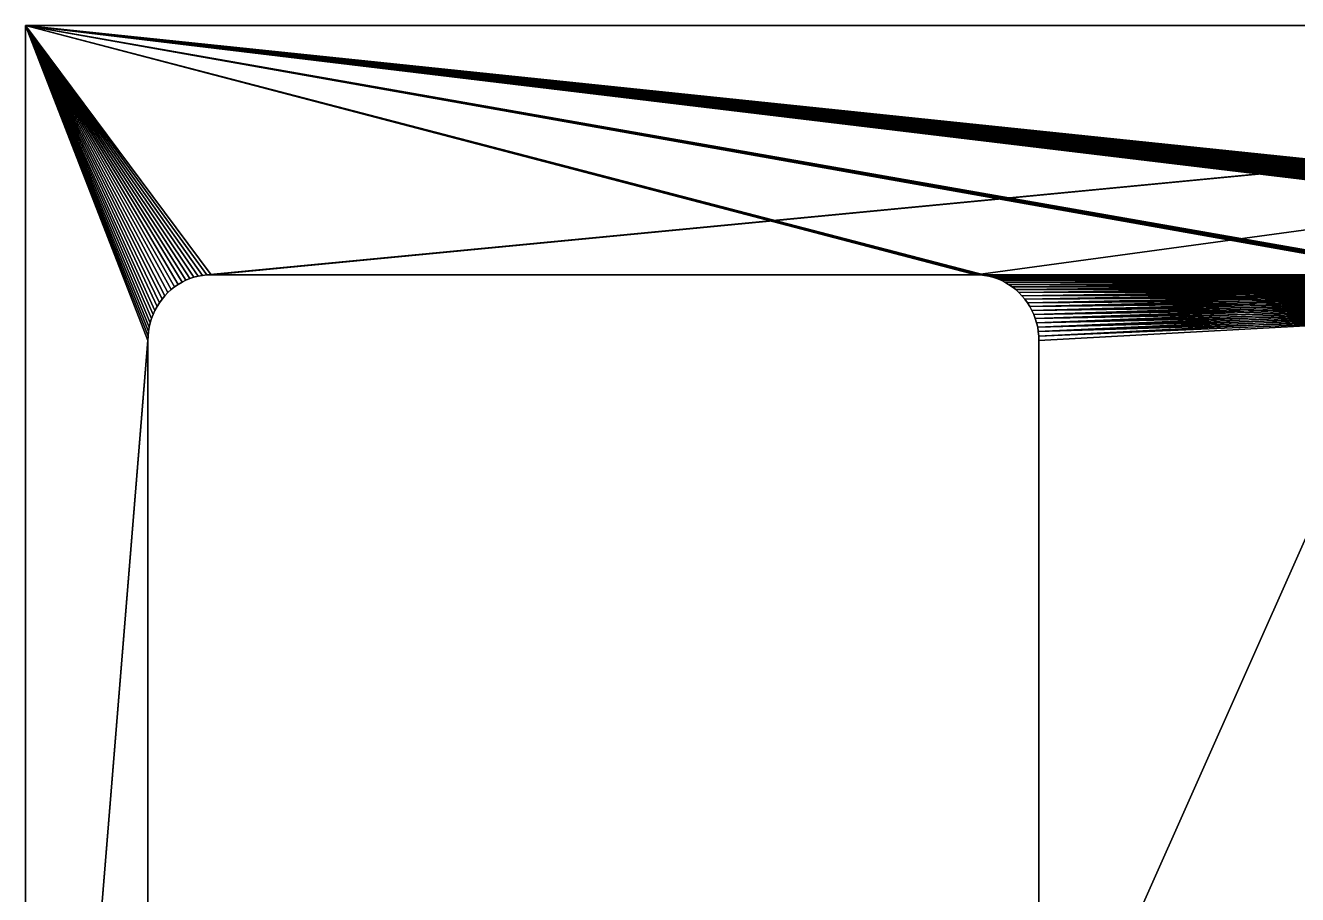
# Model space of a CAD drawing. Extents: x -751 to -532, y 243 to 386.
# Drawn here: x -751.5 to -651.2, y 317.9 to 386.4 of the extents above; entities that cross this region are included whole.
import ezdxf

# ---------------------------------------------------------------- set-up
doc = ezdxf.new("R2010")
doc.units = 0

msp = doc.modelspace()

# ---------------------------------------------------------------- linework, layer by layer
for points in [[(-751.48, 242.99, -3.49), (-751.48, 242.99, 3.49), (-751.48, 386.38, 3.49)], [(-751.48, 242.99, -3.49), (-751.48, 386.38, 3.49), (-751.48, 386.38, -3.49)], [(-751.48, 386.38, -3.49), (-751.48, 386.38, 3.49), (-532.46, 386.38, 3.49)], [(-751.48, 386.38, -3.49), (-532.46, 386.38, 3.49), (-532.46, 386.38, -3.49)], [(-751.48, 386.38, -3.49), (-738.2, 366.53, -3.49), (-738.52, 366.42, -3.49)], [(-751.48, 386.38, -3.49), (-738.52, 366.42, -3.49), (-738.84, 366.29, -3.49)], [(-751.48, 386.38, -3.49), (-738.84, 366.29, -3.49), (-739.14, 366.14, -3.49)], [(-751.48, 386.38, -3.49), (-739.14, 366.14, -3.49), (-739.44, 365.96, -3.49)], [(-751.48, 386.38, -3.49), (-739.44, 365.96, -3.49), (-739.72, 365.77, -3.49)], [(-751.48, 386.38, -3.49), (-739.72, 365.77, -3.49), (-739.99, 365.55, -3.49)], [(-751.48, 386.38, -3.49), (-739.99, 365.55, -3.49), (-740.25, 365.32, -3.49)], [(-751.48, 386.38, -3.49), (-740.25, 365.32, -3.49), (-740.49, 365.07, -3.49)], [(-751.48, 386.38, -3.49), (-740.49, 365.07, -3.49), (-740.71, 364.8, -3.49)], [(-751.48, 386.38, -3.49), (-740.71, 364.8, -3.49), (-740.92, 364.52, -3.49)], [(-751.48, 386.38, -3.49), (-740.92, 364.52, -3.49), (-741.1, 364.23, -3.49)], [(-751.48, 386.38, -3.49), (-741.1, 364.23, -3.49), (-741.27, 363.92, -3.49)], [(-751.48, 386.38, -3.49), (-741.27, 363.92, -3.49), (-741.42, 363.6, -3.49)], [(-751.48, 386.38, -3.49), (-741.42, 363.6, -3.49), (-741.54, 363.27, -3.49)], [(-751.48, 386.38, -3.49), (-741.54, 363.27, -3.49), (-741.64, 362.93, -3.49)], [(-751.48, 386.38, -3.49), (-741.64, 362.93, -3.49), (-741.72, 362.59, -3.49)], [(-751.48, 386.38, -3.49), (-741.72, 362.59, -3.49), (-741.78, 362.24, -3.49)], [(-751.48, 386.38, -3.49), (-741.78, 362.24, -3.49), (-741.82, 361.88, -3.49)], [(-751.48, 242.99, -3.49), (-751.48, 386.38, -3.49), (-741.82, 361.88, -3.49)], [(-737.87, 366.61, -3.49), (-738.2, 366.53, -3.49), (-751.48, 386.38, -3.49)], [(-737.53, 366.67, -3.49), (-737.87, 366.61, -3.49), (-751.48, 386.38, -3.49)], [(-737.19, 366.71, -3.49), (-737.53, 366.67, -3.49), (-751.48, 386.38, -3.49)], [(-737.19, 366.71, -3.49), (-751.48, 386.38, -3.49), (-532.46, 386.38, -3.49)], [(-751.48, 386.38, 3.49), (-738.2, 366.53, 3.49), (-737.87, 366.61, 3.49)], [(-751.48, 386.38, 3.49), (-737.87, 366.61, 3.49), (-737.53, 366.67, 3.49)], [(-751.48, 386.38, 3.49), (-737.53, 366.67, 3.49), (-737.19, 366.71, 3.49)], [(-751.48, 386.38, 3.49), (-737.19, 366.71, 3.49), (-736.85, 366.72, 3.49)], [(-543.05, 364.65, 3.49), (-532.46, 386.38, 3.49), (-751.48, 386.38, 3.49)], [(-543.16, 364.66, 3.49), (-543.05, 364.65, 3.49), (-751.48, 386.38, 3.49)], [(-751.48, 386.38, 3.49), (-736.85, 366.72, 3.49), (-676.59, 366.72, 3.49)], [(-751.48, 386.38, 3.49), (-676.59, 366.72, 3.49), (-676.25, 366.71, 3.49)], [(-543.28, 364.66, 3.49), (-543.16, 364.66, 3.49), (-751.48, 386.38, 3.49)], [(-543.4, 364.67, 3.49), (-543.28, 364.66, 3.49), (-751.48, 386.38, 3.49)], [(-751.48, 386.38, 3.49), (-676.25, 366.71, 3.49), (-675.92, 366.67, 3.49)], [(-751.48, 386.38, 3.49), (-675.92, 366.67, 3.49), (-675.58, 366.61, 3.49)], [(-543.51, 364.67, 3.49), (-543.4, 364.67, 3.49), (-751.48, 386.38, 3.49)], [(-543.63, 364.67, 3.49), (-543.51, 364.67, 3.49), (-751.48, 386.38, 3.49)], [(-751.48, 386.38, 3.49), (-675.58, 366.61, 3.49), (-675.25, 366.53, 3.49)], [(-543.75, 364.66, 3.49), (-543.63, 364.67, 3.49), (-751.48, 386.38, 3.49)], [(-543.87, 364.66, 3.49), (-543.75, 364.66, 3.49), (-751.48, 386.38, 3.49)], [(-543.98, 364.65, 3.49), (-543.87, 364.66, 3.49), (-751.48, 386.38, 3.49)], [(-544.1, 364.63, 3.49), (-543.98, 364.65, 3.49), (-751.48, 386.38, 3.49)], [(-544.21, 364.62, 3.49), (-544.1, 364.63, 3.49), (-751.48, 386.38, 3.49)], [(-544.33, 364.6, 3.49), (-544.21, 364.62, 3.49), (-751.48, 386.38, 3.49)], [(-544.44, 364.58, 3.49), (-544.33, 364.6, 3.49), (-751.48, 386.38, 3.49)], [(-544.56, 364.55, 3.49), (-544.44, 364.58, 3.49), (-751.48, 386.38, 3.49)], [(-544.67, 364.53, 3.49), (-544.56, 364.55, 3.49), (-751.48, 386.38, 3.49)], [(-544.78, 364.5, 3.49), (-544.67, 364.53, 3.49), (-751.48, 386.38, 3.49)], [(-544.9, 364.46, 3.49), (-544.78, 364.5, 3.49), (-751.48, 386.38, 3.49)], [(-545.01, 364.43, 3.49), (-544.9, 364.46, 3.49), (-751.48, 386.38, 3.49)], [(-545.12, 364.39, 3.49), (-545.01, 364.43, 3.49), (-751.48, 386.38, 3.49)], [(-545.23, 364.35, 3.49), (-545.12, 364.39, 3.49), (-751.48, 386.38, 3.49)], [(-545.34, 364.31, 3.49), (-545.23, 364.35, 3.49), (-751.48, 386.38, 3.49)], [(-545.44, 364.26, 3.49), (-545.34, 364.31, 3.49), (-751.48, 386.38, 3.49)], [(-545.55, 364.21, 3.49), (-545.44, 364.26, 3.49), (-751.48, 386.38, 3.49)], [(-545.66, 364.16, 3.49), (-545.55, 364.21, 3.49), (-751.48, 386.38, 3.49)], [(-545.76, 364.11, 3.49), (-545.66, 364.16, 3.49), (-751.48, 386.38, 3.49)], [(-545.86, 364.05, 3.49), (-545.76, 364.11, 3.49), (-751.48, 386.38, 3.49)], [(-545.96, 363.99, 3.49), (-545.86, 364.05, 3.49), (-751.48, 386.38, 3.49)], [(-546.06, 363.93, 3.49), (-545.96, 363.99, 3.49), (-751.48, 386.38, 3.49)], [(-546.16, 363.87, 3.49), (-546.06, 363.93, 3.49), (-751.48, 386.38, 3.49)], [(-546.26, 363.8, 3.49), (-546.16, 363.87, 3.49), (-751.48, 386.38, 3.49)], [(-546.35, 363.73, 3.49), (-546.26, 363.8, 3.49), (-751.48, 386.38, 3.49)], [(-546.44, 363.66, 3.49), (-546.35, 363.73, 3.49), (-751.48, 386.38, 3.49)], [(-546.54, 363.59, 3.49), (-546.44, 363.66, 3.49), (-751.48, 386.38, 3.49)], [(-546.63, 363.51, 3.49), (-546.54, 363.59, 3.49), (-751.48, 386.38, 3.49)], [(-546.71, 363.43, 3.49), (-546.63, 363.51, 3.49), (-751.48, 386.38, 3.49)], [(-546.8, 363.36, 3.49), (-546.71, 363.43, 3.49), (-751.48, 386.38, 3.49)], [(-546.88, 363.27, 3.49), (-546.8, 363.36, 3.49), (-751.48, 386.38, 3.49)], [(-546.96, 363.19, 3.49), (-546.88, 363.27, 3.49), (-751.48, 386.38, 3.49)], [(-547.04, 363.1, 3.49), (-546.96, 363.19, 3.49), (-751.48, 386.38, 3.49)], [(-547.12, 363.02, 3.49), (-547.04, 363.1, 3.49), (-751.48, 386.38, 3.49)], [(-547.2, 362.93, 3.49), (-547.12, 363.02, 3.49), (-751.48, 386.38, 3.49)], [(-547.27, 362.84, 3.49), (-547.2, 362.93, 3.49), (-751.48, 386.38, 3.49)], [(-547.34, 362.74, 3.49), (-547.27, 362.84, 3.49), (-751.48, 386.38, 3.49)], [(-547.41, 362.65, 3.49), (-547.34, 362.74, 3.49), (-751.48, 386.38, 3.49)], [(-547.47, 362.55, 3.49), (-547.41, 362.65, 3.49), (-751.48, 386.38, 3.49)], [(-547.54, 362.45, 3.49), (-547.47, 362.55, 3.49), (-751.48, 386.38, 3.49)], [(-547.6, 362.35, 3.49), (-547.54, 362.45, 3.49), (-751.48, 386.38, 3.49)], [(-547.66, 362.25, 3.49), (-547.6, 362.35, 3.49), (-751.48, 386.38, 3.49)], [(-547.71, 362.15, 3.49), (-547.66, 362.25, 3.49), (-751.48, 386.38, 3.49)], [(-547.77, 362.05, 3.49), (-547.71, 362.15, 3.49), (-751.48, 386.38, 3.49)], [(-547.82, 361.94, 3.49), (-547.77, 362.05, 3.49), (-751.48, 386.38, 3.49)], [(-751.48, 386.38, 3.49), (-675.25, 366.53, 3.49), (-640.35, 366.57, 3.49)], [(-751.48, 386.38, 3.49), (-640.35, 366.57, 3.49), (-640.12, 366.63, 3.49)], [(-751.48, 386.38, 3.49), (-640.12, 366.63, 3.49), (-639.87, 366.67, 3.49)], [(-751.48, 386.38, 3.49), (-639.87, 366.67, 3.49), (-639.63, 366.7, 3.49)], [(-751.48, 386.38, 3.49), (-639.63, 366.7, 3.49), (-639.38, 366.71, 3.49)], [(-751.48, 386.38, 3.49), (-639.38, 366.71, 3.49), (-588.28, 366.71, 3.49)], [(-751.48, 386.38, 3.49), (-588.28, 366.71, 3.49), (-588.04, 366.7, 3.49)], [(-751.48, 386.38, 3.49), (-588.04, 366.7, 3.49), (-587.79, 366.67, 3.49)], [(-547.82, 361.94, 3.49), (-751.48, 386.38, 3.49), (-587.79, 366.67, 3.49)], [(-738.52, 366.42, 3.49), (-738.2, 366.53, 3.49), (-751.48, 386.38, 3.49)], [(-738.84, 366.29, 3.49), (-738.52, 366.42, 3.49), (-751.48, 386.38, 3.49)], [(-739.14, 366.14, 3.49), (-738.84, 366.29, 3.49), (-751.48, 386.38, 3.49)], [(-739.44, 365.96, 3.49), (-739.14, 366.14, 3.49), (-751.48, 386.38, 3.49)], [(-739.72, 365.77, 3.49), (-739.44, 365.96, 3.49), (-751.48, 386.38, 3.49)], [(-739.99, 365.55, 3.49), (-739.72, 365.77, 3.49), (-751.48, 386.38, 3.49)], [(-740.25, 365.32, 3.49), (-739.99, 365.55, 3.49), (-751.48, 386.38, 3.49)], [(-740.49, 365.07, 3.49), (-740.25, 365.32, 3.49), (-751.48, 386.38, 3.49)], [(-740.71, 364.8, 3.49), (-740.49, 365.07, 3.49), (-751.48, 386.38, 3.49)], [(-740.92, 364.52, 3.49), (-740.71, 364.8, 3.49), (-751.48, 386.38, 3.49)], [(-741.1, 364.23, 3.49), (-740.92, 364.52, 3.49), (-751.48, 386.38, 3.49)], [(-741.27, 363.92, 3.49), (-741.1, 364.23, 3.49), (-751.48, 386.38, 3.49)], [(-741.42, 363.6, 3.49), (-741.27, 363.92, 3.49), (-751.48, 386.38, 3.49)], [(-741.54, 363.27, 3.49), (-741.42, 363.6, 3.49), (-751.48, 386.38, 3.49)], [(-741.64, 362.93, 3.49), (-741.54, 363.27, 3.49), (-751.48, 386.38, 3.49)], [(-741.72, 362.59, 3.49), (-741.64, 362.93, 3.49), (-751.48, 386.38, 3.49)], [(-741.78, 362.24, 3.49), (-741.72, 362.59, 3.49), (-751.48, 386.38, 3.49)], [(-741.82, 361.88, 3.49), (-741.78, 362.24, 3.49), (-751.48, 386.38, 3.49)], [(-741.83, 361.53, 3.49), (-741.82, 361.88, 3.49), (-751.48, 386.38, 3.49)], [(-741.83, 361.53, 3.49), (-751.48, 386.38, 3.49), (-751.48, 242.99, 3.49)], [(-736.85, 366.72, -3.49), (-737.19, 366.71, -3.49), (-532.46, 386.38, -3.49)], [(-676.59, 366.72, -3.49), (-736.85, 366.72, -3.49), (-532.46, 386.38, -3.49)], [(-676.59, 366.72, -3.49), (-532.46, 386.38, -3.49), (-588.28, 366.71, -3.49)], [(-739.72, 365.77, 3.49), (-739.72, 365.77, -3.49), (-739.44, 365.96, -3.49)], [(-739.72, 365.77, 3.49), (-739.44, 365.96, -3.49), (-739.44, 365.96, 3.49)], [(-739.44, 365.96, 3.49), (-739.44, 365.96, -3.49), (-739.14, 366.14, -3.49)], [(-739.44, 365.96, 3.49), (-739.14, 366.14, -3.49), (-739.14, 366.14, 3.49)], [(-739.14, 366.14, 3.49), (-739.14, 366.14, -3.49), (-738.84, 366.29, -3.49)], [(-739.14, 366.14, 3.49), (-738.84, 366.29, -3.49), (-738.84, 366.29, 3.49)], [(-738.84, 366.29, 3.49), (-738.84, 366.29, -3.49), (-738.52, 366.42, -3.49)], [(-738.84, 366.29, 3.49), (-738.52, 366.42, -3.49), (-738.52, 366.42, 3.49)], [(-738.52, 366.42, 3.49), (-738.52, 366.42, -3.49), (-738.2, 366.53, -3.49)], [(-738.52, 366.42, 3.49), (-738.2, 366.53, -3.49), (-738.2, 366.53, 3.49)], [(-738.2, 366.53, 3.49), (-738.2, 366.53, -3.49), (-737.87, 366.61, -3.49)], [(-738.2, 366.53, 3.49), (-737.87, 366.61, -3.49), (-737.87, 366.61, 3.49)], [(-737.87, 366.61, 3.49), (-737.87, 366.61, -3.49), (-737.53, 366.67, -3.49)], [(-737.87, 366.61, 3.49), (-737.53, 366.67, -3.49), (-737.53, 366.67, 3.49)], [(-737.53, 366.67, 3.49), (-737.53, 366.67, -3.49), (-737.19, 366.71, -3.49)], [(-737.53, 366.67, 3.49), (-737.19, 366.71, -3.49), (-737.19, 366.71, 3.49)], [(-737.19, 366.71, 3.49), (-737.19, 366.71, -3.49), (-736.85, 366.72, -3.49)], [(-737.19, 366.71, 3.49), (-736.85, 366.72, -3.49), (-736.85, 366.72, 3.49)], [(-736.85, 366.72, 3.49), (-736.85, 366.72, -3.49), (-676.59, 366.72, -3.49)], [(-736.85, 366.72, 3.49), (-676.59, 366.72, -3.49), (-676.59, 366.72, 3.49)], [(-639.87, 366.67, -3.49), (-676.25, 366.71, -3.49), (-676.59, 366.72, -3.49)], [(-639.63, 366.7, -3.49), (-639.87, 366.67, -3.49), (-676.59, 366.72, -3.49)], [(-639.38, 366.71, -3.49), (-639.63, 366.7, -3.49), (-676.59, 366.72, -3.49)], [(-588.28, 366.71, -3.49), (-639.38, 366.71, -3.49), (-676.59, 366.72, -3.49)], [(-676.59, 366.72, 3.49), (-676.59, 366.72, -3.49), (-676.25, 366.71, -3.49)], [(-676.59, 366.72, 3.49), (-676.25, 366.71, -3.49), (-676.25, 366.71, 3.49)], [(-640.12, 366.63, -3.49), (-675.92, 366.67, -3.49), (-676.25, 366.71, -3.49)], [(-639.87, 366.67, -3.49), (-640.12, 366.63, -3.49), (-676.25, 366.71, -3.49)], [(-676.25, 366.71, 3.49), (-676.25, 366.71, -3.49), (-675.92, 366.67, -3.49)], [(-676.25, 366.71, 3.49), (-675.92, 366.67, -3.49), (-675.92, 366.67, 3.49)], [(-640.35, 366.57, -3.49), (-675.58, 366.61, -3.49), (-675.92, 366.67, -3.49)], [(-640.12, 366.63, -3.49), (-640.35, 366.57, -3.49), (-675.92, 366.67, -3.49)], [(-675.92, 366.67, 3.49), (-675.92, 366.67, -3.49), (-675.58, 366.61, -3.49)], [(-675.92, 366.67, 3.49), (-675.58, 366.61, -3.49), (-675.58, 366.61, 3.49)], [(-640.59, 366.5, -3.49), (-675.25, 366.53, -3.49), (-675.58, 366.61, -3.49)], [(-640.35, 366.57, -3.49), (-640.59, 366.5, -3.49), (-675.58, 366.61, -3.49)], [(-675.58, 366.61, 3.49), (-675.58, 366.61, -3.49), (-675.25, 366.53, -3.49)], [(-675.58, 366.61, 3.49), (-675.25, 366.53, -3.49), (-675.25, 366.53, 3.49)], [(-675.25, 366.53, 3.49), (-640.59, 366.5, 3.49), (-640.35, 366.57, 3.49)], [(-640.82, 366.41, -3.49), (-674.93, 366.42, -3.49), (-675.25, 366.53, -3.49)], [(-640.59, 366.5, -3.49), (-640.82, 366.41, -3.49), (-675.25, 366.53, -3.49)], [(-675.25, 366.53, 3.49), (-674.93, 366.42, 3.49), (-640.59, 366.5, 3.49)], [(-675.25, 366.53, 3.49), (-675.25, 366.53, -3.49), (-674.93, 366.42, -3.49)], [(-675.25, 366.53, 3.49), (-674.93, 366.42, -3.49), (-674.93, 366.42, 3.49)], [(-674.93, 366.42, 3.49), (-640.82, 366.41, 3.49), (-640.59, 366.5, 3.49)], [(-641.04, 366.3, -3.49), (-674.61, 366.29, -3.49), (-674.93, 366.42, -3.49)], [(-640.82, 366.41, -3.49), (-641.04, 366.3, -3.49), (-674.93, 366.42, -3.49)], [(-674.93, 366.42, 3.49), (-674.61, 366.29, 3.49), (-640.82, 366.41, 3.49)], [(-674.93, 366.42, 3.49), (-674.93, 366.42, -3.49), (-674.61, 366.29, -3.49)], [(-674.93, 366.42, 3.49), (-674.61, 366.29, -3.49), (-674.61, 366.29, 3.49)], [(-674.61, 366.29, 3.49), (-641.04, 366.3, 3.49), (-640.82, 366.41, 3.49)], [(-641.04, 366.3, -3.49), (-641.25, 366.18, -3.49), (-674.61, 366.29, -3.49)], [(-674.61, 366.29, 3.49), (-674.31, 366.14, 3.49), (-641.04, 366.3, 3.49)], [(-641.25, 366.18, -3.49), (-674.31, 366.14, -3.49), (-674.61, 366.29, -3.49)], [(-674.61, 366.29, 3.49), (-674.61, 366.29, -3.49), (-674.31, 366.14, -3.49)], [(-674.61, 366.29, 3.49), (-674.31, 366.14, -3.49), (-674.31, 366.14, 3.49)], [(-674.31, 366.14, 3.49), (-641.25, 366.18, 3.49), (-641.04, 366.3, 3.49)], [(-641.25, 366.18, -3.49), (-641.46, 366.05, -3.49), (-674.31, 366.14, -3.49)], [(-674.31, 366.14, 3.49), (-674.01, 365.96, 3.49), (-641.25, 366.18, 3.49)], [(-641.46, 366.05, -3.49), (-674.01, 365.96, -3.49), (-674.31, 366.14, -3.49)], [(-674.31, 366.14, 3.49), (-674.31, 366.14, -3.49), (-674.01, 365.96, -3.49)], [(-674.31, 366.14, 3.49), (-674.01, 365.96, -3.49), (-674.01, 365.96, 3.49)], [(-674.01, 365.96, 3.49), (-641.46, 366.05, 3.49), (-641.25, 366.18, 3.49)], [(-641.46, 366.05, -3.49), (-641.65, 365.9, -3.49), (-674.01, 365.96, -3.49)], [(-674.01, 365.96, 3.49), (-673.73, 365.77, 3.49), (-641.46, 366.05, 3.49)], [(-641.65, 365.9, -3.49), (-673.73, 365.77, -3.49), (-674.01, 365.96, -3.49)], [(-674.01, 365.96, -3.49), (-673.73, 365.77, -3.49), (-673.73, 365.77, 3.49)], [(-674.01, 365.96, -3.49), (-673.73, 365.77, 3.49), (-674.01, 365.96, 3.49)], [(-673.73, 365.77, 3.49), (-641.65, 365.9, 3.49), (-641.46, 366.05, 3.49)], [(-641.65, 365.9, -3.49), (-641.84, 365.74, -3.49), (-673.73, 365.77, -3.49)], [(-673.73, 365.77, 3.49), (-673.45, 365.55, 3.49), (-641.65, 365.9, 3.49)], [(-673.45, 365.55, 3.49), (-641.84, 365.74, 3.49), (-641.65, 365.9, 3.49)], [(-740.71, 364.8, 3.49), (-740.71, 364.8, -3.49), (-740.49, 365.07, -3.49)], [(-740.71, 364.8, 3.49), (-740.49, 365.07, -3.49), (-740.49, 365.07, 3.49)], [(-740.49, 365.07, 3.49), (-740.49, 365.07, -3.49), (-740.25, 365.32, -3.49)], [(-740.49, 365.07, 3.49), (-740.25, 365.32, -3.49), (-740.25, 365.32, 3.49)], [(-740.25, 365.32, 3.49), (-740.25, 365.32, -3.49), (-739.99, 365.55, -3.49)], [(-740.25, 365.32, 3.49), (-739.99, 365.55, -3.49), (-739.99, 365.55, 3.49)], [(-739.99, 365.55, 3.49), (-739.99, 365.55, -3.49), (-739.72, 365.77, -3.49)], [(-739.99, 365.55, 3.49), (-739.72, 365.77, -3.49), (-739.72, 365.77, 3.49)], [(-641.84, 365.74, -3.49), (-673.45, 365.55, -3.49), (-673.73, 365.77, -3.49)], [(-673.73, 365.77, -3.49), (-673.45, 365.55, -3.49), (-673.45, 365.55, 3.49)], [(-673.73, 365.77, -3.49), (-673.45, 365.55, 3.49), (-673.73, 365.77, 3.49)], [(-641.84, 365.74, -3.49), (-642.01, 365.56, -3.49), (-673.45, 365.55, -3.49)], [(-673.45, 365.55, 3.49), (-673.2, 365.32, 3.49), (-641.84, 365.74, 3.49)], [(-642.01, 365.56, -3.49), (-673.2, 365.32, -3.49), (-673.45, 365.55, -3.49)], [(-673.45, 365.55, -3.49), (-673.2, 365.32, -3.49), (-673.2, 365.32, 3.49)], [(-673.45, 365.55, -3.49), (-673.2, 365.32, 3.49), (-673.45, 365.55, 3.49)], [(-673.2, 365.32, 3.49), (-642.01, 365.56, 3.49), (-641.84, 365.74, 3.49)], [(-642.01, 365.56, -3.49), (-642.18, 365.38, -3.49), (-673.2, 365.32, -3.49)], [(-673.2, 365.32, 3.49), (-672.96, 365.07, 3.49), (-642.01, 365.56, 3.49)], [(-642.18, 365.38, -3.49), (-672.96, 365.07, -3.49), (-673.2, 365.32, -3.49)], [(-673.2, 365.32, -3.49), (-672.96, 365.07, -3.49), (-672.96, 365.07, 3.49)], [(-673.2, 365.32, -3.49), (-672.96, 365.07, 3.49), (-673.2, 365.32, 3.49)], [(-672.96, 365.07, 3.49), (-642.18, 365.38, 3.49), (-642.01, 365.56, 3.49)], [(-642.18, 365.38, -3.49), (-642.32, 365.18, -3.49), (-672.96, 365.07, -3.49)], [(-672.96, 365.07, 3.49), (-672.74, 364.8, 3.49), (-642.18, 365.38, 3.49)], [(-642.32, 365.18, -3.49), (-672.74, 364.8, -3.49), (-672.96, 365.07, -3.49)], [(-672.96, 365.07, -3.49), (-672.74, 364.8, -3.49), (-672.74, 364.8, 3.49)], [(-672.96, 365.07, -3.49), (-672.74, 364.8, 3.49), (-672.96, 365.07, 3.49)], [(-672.74, 364.8, 3.49), (-642.32, 365.18, 3.49), (-642.18, 365.38, 3.49)], [(-642.32, 365.18, -3.49), (-642.46, 364.98, -3.49), (-672.74, 364.8, -3.49)], [(-672.74, 364.8, 3.49), (-672.53, 364.52, 3.49), (-642.32, 365.18, 3.49)], [(-642.46, 364.98, -3.49), (-672.53, 364.52, -3.49), (-672.74, 364.8, -3.49)], [(-672.53, 364.52, 3.49), (-642.46, 364.98, 3.49), (-642.32, 365.18, 3.49)], [(-642.46, 364.98, -3.49), (-642.58, 364.76, -3.49), (-672.53, 364.52, -3.49)], [(-672.53, 364.52, 3.49), (-672.34, 364.23, 3.49), (-642.46, 364.98, 3.49)], [(-672.34, 364.23, 3.49), (-642.58, 364.76, 3.49), (-642.46, 364.98, 3.49)], [(-741.42, 363.6, 3.49), (-741.42, 363.6, -3.49), (-741.27, 363.92, -3.49)], [(-741.42, 363.6, 3.49), (-741.27, 363.92, -3.49), (-741.27, 363.92, 3.49)], [(-741.27, 363.92, 3.49), (-741.27, 363.92, -3.49), (-741.1, 364.23, -3.49)], [(-741.27, 363.92, 3.49), (-741.1, 364.23, -3.49), (-741.1, 364.23, 3.49)], [(-741.1, 364.23, 3.49), (-741.1, 364.23, -3.49), (-740.92, 364.52, -3.49)], [(-741.1, 364.23, 3.49), (-740.92, 364.52, -3.49), (-740.92, 364.52, 3.49)], [(-740.92, 364.52, 3.49), (-740.92, 364.52, -3.49), (-740.71, 364.8, -3.49)], [(-740.92, 364.52, 3.49), (-740.71, 364.8, -3.49), (-740.71, 364.8, 3.49)], [(-672.74, 364.8, -3.49), (-672.53, 364.52, -3.49), (-672.53, 364.52, 3.49)], [(-672.74, 364.8, -3.49), (-672.53, 364.52, 3.49), (-672.74, 364.8, 3.49)], [(-642.58, 364.76, -3.49), (-672.34, 364.23, -3.49), (-672.53, 364.52, -3.49)], [(-672.53, 364.52, -3.49), (-672.34, 364.23, -3.49), (-672.34, 364.23, 3.49)], [(-672.53, 364.52, -3.49), (-672.34, 364.23, 3.49), (-672.53, 364.52, 3.49)], [(-642.58, 364.76, -3.49), (-642.68, 364.54, -3.49), (-672.34, 364.23, -3.49)], [(-672.34, 364.23, 3.49), (-672.18, 363.92, 3.49), (-642.58, 364.76, 3.49)], [(-642.68, 364.54, -3.49), (-672.18, 363.92, -3.49), (-672.34, 364.23, -3.49)], [(-672.34, 364.23, -3.49), (-672.18, 363.92, -3.49), (-672.18, 363.92, 3.49)], [(-672.34, 364.23, -3.49), (-672.18, 363.92, 3.49), (-672.34, 364.23, 3.49)], [(-672.18, 363.92, 3.49), (-642.68, 364.54, 3.49), (-642.58, 364.76, 3.49)], [(-642.68, 364.54, -3.49), (-642.77, 364.31, -3.49), (-672.18, 363.92, -3.49)], [(-672.18, 363.92, 3.49), (-672.03, 363.6, 3.49), (-642.68, 364.54, 3.49)], [(-642.77, 364.31, -3.49), (-672.03, 363.6, -3.49), (-672.18, 363.92, -3.49)], [(-672.18, 363.92, -3.49), (-672.03, 363.6, -3.49), (-672.03, 363.6, 3.49)], [(-672.18, 363.92, -3.49), (-672.03, 363.6, 3.49), (-672.18, 363.92, 3.49)], [(-672.03, 363.6, 3.49), (-642.77, 364.31, 3.49), (-642.68, 364.54, 3.49)], [(-642.77, 364.31, -3.49), (-642.85, 364.08, -3.49), (-672.03, 363.6, -3.49)], [(-672.03, 363.6, 3.49), (-671.91, 363.27, 3.49), (-642.77, 364.31, 3.49)], [(-642.85, 364.08, -3.49), (-671.91, 363.27, -3.49), (-672.03, 363.6, -3.49)], [(-671.91, 363.27, 3.49), (-642.85, 364.08, 3.49), (-642.77, 364.31, 3.49)], [(-642.85, 364.08, -3.49), (-642.91, 363.84, -3.49), (-671.91, 363.27, -3.49)], [(-671.91, 363.27, 3.49), (-671.8, 362.93, 3.49), (-642.85, 364.08, 3.49)], [(-671.8, 362.93, 3.49), (-642.91, 363.84, 3.49), (-642.85, 364.08, 3.49)], [(-741.72, 362.59, 3.49), (-741.72, 362.59, -3.49), (-741.64, 362.93, -3.49)], [(-741.72, 362.59, 3.49), (-741.64, 362.93, -3.49), (-741.64, 362.93, 3.49)], [(-741.64, 362.93, 3.49), (-741.64, 362.93, -3.49), (-741.54, 363.27, -3.49)], [(-741.64, 362.93, 3.49), (-741.54, 363.27, -3.49), (-741.54, 363.27, 3.49)], [(-741.54, 363.27, 3.49), (-741.54, 363.27, -3.49), (-741.42, 363.6, -3.49)], [(-741.54, 363.27, 3.49), (-741.42, 363.6, -3.49), (-741.42, 363.6, 3.49)], [(-672.03, 363.6, -3.49), (-671.91, 363.27, -3.49), (-671.91, 363.27, 3.49)], [(-672.03, 363.6, -3.49), (-671.91, 363.27, 3.49), (-672.03, 363.6, 3.49)], [(-642.91, 363.84, -3.49), (-671.8, 362.93, -3.49), (-671.91, 363.27, -3.49)], [(-671.91, 363.27, -3.49), (-671.8, 362.93, -3.49), (-671.8, 362.93, 3.49)], [(-671.91, 363.27, -3.49), (-671.8, 362.93, 3.49), (-671.91, 363.27, 3.49)], [(-642.91, 363.84, -3.49), (-642.95, 363.6, -3.49), (-671.8, 362.93, -3.49)], [(-671.8, 362.93, 3.49), (-671.72, 362.59, 3.49), (-642.91, 363.84, 3.49)], [(-642.95, 363.6, -3.49), (-671.72, 362.59, -3.49), (-671.8, 362.93, -3.49)], [(-671.8, 362.93, -3.49), (-671.72, 362.59, -3.49), (-671.72, 362.59, 3.49)], [(-671.8, 362.93, -3.49), (-671.72, 362.59, 3.49), (-671.8, 362.93, 3.49)], [(-671.72, 362.59, 3.49), (-642.95, 363.6, 3.49), (-642.91, 363.84, 3.49)], [(-642.95, 363.6, -3.49), (-642.97, 363.35, -3.49), (-671.72, 362.59, -3.49)], [(-671.72, 362.59, 3.49), (-671.67, 362.24, 3.49), (-642.95, 363.6, 3.49)], [(-642.97, 363.35, -3.49), (-671.67, 362.24, -3.49), (-671.72, 362.59, -3.49)], [(-671.67, 362.24, 3.49), (-642.97, 363.35, 3.49), (-642.95, 363.6, 3.49)], [(-642.97, 363.35, -3.49), (-642.98, 363.11, -3.49), (-671.67, 362.24, -3.49)], [(-671.67, 362.24, 3.49), (-671.63, 361.88, 3.49), (-642.97, 363.35, 3.49)], [(-642.98, 363.11, -3.49), (-671.63, 361.88, -3.49), (-671.67, 362.24, -3.49)], [(-671.63, 361.88, 3.49), (-642.98, 363.11, 3.49), (-642.97, 363.35, 3.49)], [(-642.98, 363.11, -3.49), (-671.62, 361.53, -3.49), (-671.63, 361.88, -3.49)], [(-671.63, 361.88, 3.49), (-671.62, 361.53, 3.49), (-642.98, 363.11, 3.49)], [(-671.62, 298.64, -3.49), (-671.62, 361.53, -3.49), (-642.98, 363.11, -3.49)], [(-671.62, 298.64, -3.49), (-642.98, 363.11, -3.49), (-642.98, 316.42, -3.49)], [(-642.98, 363.11, 3.49), (-671.62, 361.53, 3.49), (-671.62, 298.64, 3.49)], [(-642.98, 363.11, 3.49), (-671.62, 298.64, 3.49), (-642.98, 296.97, 3.49)], [(-751.48, 242.99, -3.49), (-741.82, 361.88, -3.49), (-741.83, 361.53, -3.49)], [(-741.83, 361.53, 3.49), (-741.83, 361.53, -3.49), (-741.82, 361.88, -3.49)], [(-741.83, 361.53, 3.49), (-741.82, 361.88, -3.49), (-741.82, 361.88, 3.49)], [(-741.82, 361.88, 3.49), (-741.82, 361.88, -3.49), (-741.78, 362.24, -3.49)], [(-741.82, 361.88, 3.49), (-741.78, 362.24, -3.49), (-741.78, 362.24, 3.49)], [(-741.78, 362.24, 3.49), (-741.78, 362.24, -3.49), (-741.72, 362.59, -3.49)], [(-741.78, 362.24, 3.49), (-741.72, 362.59, -3.49), (-741.72, 362.59, 3.49)], [(-671.72, 362.59, -3.49), (-671.67, 362.24, -3.49), (-671.67, 362.24, 3.49)], [(-671.72, 362.59, -3.49), (-671.67, 362.24, 3.49), (-671.72, 362.59, 3.49)], [(-671.67, 362.24, -3.49), (-671.63, 361.88, -3.49), (-671.63, 361.88, 3.49)], [(-671.67, 362.24, -3.49), (-671.63, 361.88, 3.49), (-671.67, 362.24, 3.49)], [(-671.63, 361.88, -3.49), (-671.62, 361.53, -3.49), (-671.62, 361.53, 3.49)], [(-671.63, 361.88, -3.49), (-671.62, 361.53, 3.49), (-671.63, 361.88, 3.49)], [(-751.48, 242.99, -3.49), (-741.83, 361.53, -3.49), (-741.83, 298.64, -3.49)], [(-751.48, 242.99, 3.49), (-741.83, 298.64, 3.49), (-741.83, 361.53, 3.49)], [(-741.83, 298.64, 3.49), (-741.83, 298.64, -3.49), (-741.83, 361.53, -3.49)], [(-741.83, 298.64, 3.49), (-741.83, 361.53, -3.49), (-741.83, 361.53, 3.49)], [(-671.62, 361.53, -3.49), (-671.62, 298.64, -3.49), (-671.62, 298.64, 3.49)], [(-671.62, 361.53, -3.49), (-671.62, 298.64, 3.49), (-671.62, 361.53, 3.49)]]:
    msp.add_3dface(points)

doc.saveas('drawing.dxf')
